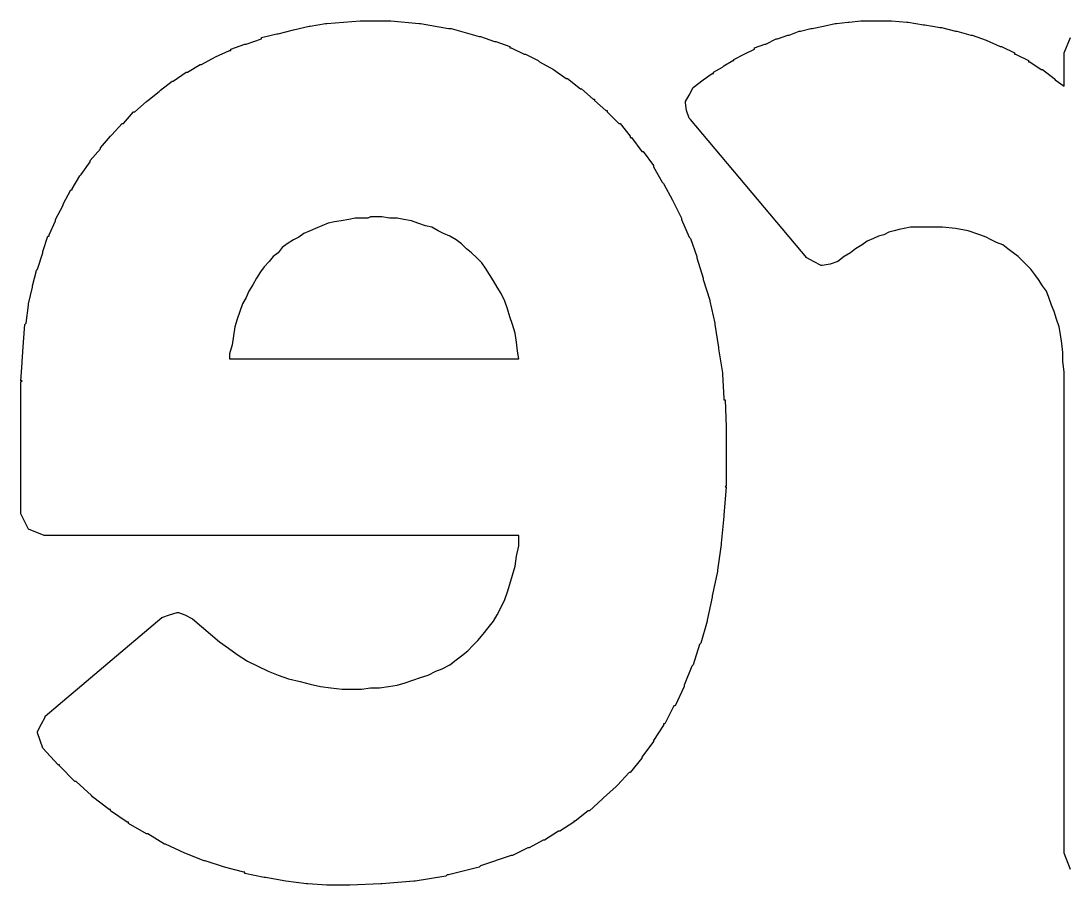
# Model space of a CAD drawing. Extents: x 135.7 to 179.4, y -147.5 to -55.1.
# Drawn here: x 171.477 to 172.296, y -147.504 to -146.829 of the extents above; entities that cross this region are included whole.
import ezdxf

# ---------------------------------------------------------------- set-up
doc = ezdxf.new("R2010")
doc.units = 0
doc.layers.add('BLACK', color=7, linetype='CONTINUOUS')

msp = doc.modelspace()

# ---------------------------------------------------------------- linework, layer by layer
at = {"layer": 'BLACK', "linetype": 'CONTINUOUS'}
for p, q in [((171.729, -146.83), (171.742, -146.829)), ((171.742, -146.829), (171.742, -146.829)), ((171.742, -146.829), (171.743, -146.829)), ((171.743, -146.829), (171.744, -146.829)), ((171.744, -146.829), (171.745, -146.829)), ((171.745, -146.829), (171.746, -146.829)), ((171.746, -146.829), (171.746, -146.829)), ((171.746, -146.829), (171.746, -146.829)), ((171.746, -146.829), (171.747, -146.829)), ((171.747, -146.829), (171.747, -146.829)), ((171.747, -146.829), (171.747, -146.829)), ((171.747, -146.829), (171.749, -146.829)), ((171.749, -146.829), (171.749, -146.829)), ((171.749, -146.829), (171.749, -146.829)), ((171.749, -146.829), (171.753, -146.829)), ((171.753, -146.829), (171.758, -146.829)), ((171.758, -146.829), (171.758, -146.829)), ((171.758, -146.829), (171.758, -146.829)), ((171.758, -146.829), (171.761, -146.829)), ((171.761, -146.829), (171.762, -146.829)), ((171.761, -146.829), (171.761, -146.829)), ((171.762, -146.829), (171.763, -146.829)), ((171.763, -146.829), (171.763, -146.829)), ((171.763, -146.829), (171.763, -146.829)), ((171.763, -146.829), (171.765, -146.829)), ((171.765, -146.829), (171.765, -146.829)), ((171.765, -146.829), (171.766, -146.829)), ((171.766, -146.829), (171.788, -146.831)), ((172.124, -146.83), (172.133, -146.829)), ((172.133, -146.829), (172.134, -146.829)), ((172.134, -146.829), (172.134, -146.829)), ((172.134, -146.829), (172.143, -146.829)), ((172.143, -146.829), (172.144, -146.829)), ((172.144, -146.829), (172.144, -146.829)), ((172.144, -146.829), (172.156, -146.829)), ((172.156, -146.829), (172.157, -146.829)), ((172.157, -146.829), (172.157, -146.829)), ((172.157, -146.829), (172.169, -146.83)), ((171.678, -146.839), (171.69, -146.836)), ((171.69, -146.836), (171.702, -146.833)), ((171.69, -146.836), (171.69, -146.836)), ((171.69, -146.836), (171.69, -146.836)), ((171.702, -146.833), (171.703, -146.833)), ((171.703, -146.833), (171.715, -146.831)), ((171.703, -146.833), (171.703, -146.833)), ((171.715, -146.831), (171.716, -146.831)), ((171.716, -146.831), (171.729, -146.83)), ((171.716, -146.831), (171.716, -146.831)), ((171.729, -146.83), (171.729, -146.83)), ((171.729, -146.83), (171.729, -146.83)), ((171.788, -146.831), (171.788, -146.831)), ((171.788, -146.831), (171.789, -146.831)), ((171.789, -146.831), (171.811, -146.835)), ((171.811, -146.835), (171.812, -146.835)), ((171.812, -146.835), (171.813, -146.835)), ((171.813, -146.835), (171.824, -146.838)), ((171.824, -146.838), (171.824, -146.838)), ((171.824, -146.838), (171.824, -146.838)), ((171.824, -146.838), (171.835, -146.841)), ((172.077, -146.84), (172.085, -146.837)), ((172.085, -146.837), (172.085, -146.837)), ((172.085, -146.837), (172.086, -146.837)), ((172.086, -146.837), (172.094, -146.835)), ((172.094, -146.835), (172.095, -146.835)), ((172.095, -146.835), (172.104, -146.833)), ((172.095, -146.835), (172.095, -146.835)), ((172.104, -146.833), (172.113, -146.831)), ((172.104, -146.833), (172.104, -146.833)), ((172.104, -146.833), (172.104, -146.833)), ((172.113, -146.831), (172.114, -146.831)), ((172.114, -146.831), (172.123, -146.83)), ((172.114, -146.831), (172.114, -146.831)), ((172.123, -146.83), (172.124, -146.83)), ((172.124, -146.83), (172.124, -146.83)), ((172.169, -146.83), (172.17, -146.83)), ((172.17, -146.83), (172.17, -146.83)), ((172.17, -146.83), (172.182, -146.832)), ((172.182, -146.832), (172.183, -146.832)), ((172.183, -146.832), (172.183, -146.832)), ((172.183, -146.832), (172.195, -146.834)), ((172.195, -146.834), (172.195, -146.834)), ((172.195, -146.834), (172.196, -146.834)), ((172.196, -146.834), (172.207, -146.837)), ((172.207, -146.837), (172.207, -146.837)), ((172.207, -146.837), (172.208, -146.837)), ((172.208, -146.837), (172.219, -146.84)), ((171.653, -146.847), (171.665, -146.843)), ((171.665, -146.842), (171.677, -146.839)), ((171.665, -146.843), (171.665, -146.842)), ((171.665, -146.843), (171.665, -146.843)), ((171.677, -146.839), (171.677, -146.839)), ((171.677, -146.839), (171.678, -146.839)), ((171.835, -146.841), (171.836, -146.841)), ((171.836, -146.841), (171.836, -146.841)), ((171.836, -146.841), (171.847, -146.845)), ((171.847, -146.845), (171.847, -146.845)), ((171.847, -146.845), (171.848, -146.845)), ((171.848, -146.845), (171.859, -146.849)), ((172.059, -146.847), (172.067, -146.843)), ((172.067, -146.843), (172.067, -146.843)), ((172.067, -146.843), (172.068, -146.843)), ((172.068, -146.843), (172.076, -146.84)), ((172.076, -146.84), (172.076, -146.84)), ((172.076, -146.84), (172.077, -146.84)), ((172.219, -146.84), (172.219, -146.84)), ((172.219, -146.84), (172.22, -146.84)), ((172.22, -146.84), (172.231, -146.844)), ((172.231, -146.844), (172.231, -146.844)), ((172.231, -146.844), (172.231, -146.844)), ((172.231, -146.844), (172.242, -146.849)), ((172.292, -146.854), (172.297, -146.842)), ((171.629, -146.857), (171.64, -146.852)), ((171.64, -146.852), (171.641, -146.852)), ((171.641, -146.851), (171.652, -146.847)), ((171.641, -146.852), (171.641, -146.851)), ((171.652, -146.847), (171.653, -146.847)), ((171.653, -146.847), (171.653, -146.847)), ((171.859, -146.849), (171.859, -146.85)), ((171.859, -146.85), (171.86, -146.85)), ((171.86, -146.85), (171.87, -146.855)), ((172.042, -146.855), (172.05, -146.851)), ((172.05, -146.85), (172.058, -146.847)), ((172.05, -146.851), (172.05, -146.85)), ((172.05, -146.851), (172.05, -146.851)), ((172.058, -146.847), (172.059, -146.847)), ((172.059, -146.847), (172.059, -146.847)), ((172.242, -146.849), (172.242, -146.849)), ((172.242, -146.849), (172.243, -146.849)), ((172.243, -146.849), (172.253, -146.854)), ((172.253, -146.854), (172.253, -146.855)), ((172.292, -146.88), (172.292, -146.854)), ((171.618, -146.863), (171.629, -146.857)), ((171.629, -146.857), (171.629, -146.857)), ((171.629, -146.857), (171.629, -146.857)), ((171.87, -146.855), (171.871, -146.855)), ((171.871, -146.855), (171.871, -146.855)), ((171.871, -146.855), (171.881, -146.86)), ((171.881, -146.86), (171.882, -146.861)), ((171.882, -146.861), (171.882, -146.861)), ((171.882, -146.861), (171.893, -146.867)), ((172.026, -146.864), (172.033, -146.86)), ((172.033, -146.86), (172.034, -146.86)), ((172.034, -146.859), (172.042, -146.855)), ((172.034, -146.86), (172.034, -146.859)), ((172.042, -146.855), (172.042, -146.855)), ((172.042, -146.855), (172.042, -146.855)), ((172.253, -146.855), (172.254, -146.855)), ((172.254, -146.855), (172.264, -146.86)), ((172.264, -146.86), (172.264, -146.861)), ((172.264, -146.861), (172.265, -146.861)), ((172.265, -146.861), (172.274, -146.867)), ((171.596, -146.876), (171.606, -146.869)), ((171.606, -146.869), (171.607, -146.869)), ((171.607, -146.869), (171.617, -146.863)), ((171.607, -146.869), (171.607, -146.869)), ((171.617, -146.863), (171.618, -146.863)), ((171.618, -146.863), (171.618, -146.863)), ((171.893, -146.867), (171.893, -146.867)), ((171.893, -146.867), (171.893, -146.867)), ((171.893, -146.867), (171.903, -146.874)), ((172.01, -146.875), (172.017, -146.87)), ((172.017, -146.87), (172.018, -146.87)), ((172.018, -146.869), (172.025, -146.865)), ((172.018, -146.87), (172.018, -146.869)), ((172.025, -146.865), (172.026, -146.864)), ((172.026, -146.864), (172.026, -146.864)), ((172.274, -146.867), (172.274, -146.867)), ((172.274, -146.867), (172.275, -146.867)), ((172.275, -146.867), (172.284, -146.874)), ((171.586, -146.883), (171.595, -146.876)), ((171.595, -146.876), (171.596, -146.876)), ((171.596, -146.876), (171.596, -146.876)), ((171.903, -146.874), (171.904, -146.874)), ((171.904, -146.874), (171.904, -146.874)), ((171.904, -146.874), (171.914, -146.882)), ((172.002, -146.881), (172.01, -146.875)), ((172.01, -146.875), (172.01, -146.875)), ((172.01, -146.875), (172.01, -146.875)), ((172.284, -146.874), (172.284, -146.874)), ((172.284, -146.874), (172.285, -146.875)), ((172.285, -146.875), (172.292, -146.88)), ((171.576, -146.891), (171.585, -146.884)), ((171.585, -146.884), (171.586, -146.883)), ((171.585, -146.884), (171.585, -146.884)), ((171.914, -146.882), (171.914, -146.882)), ((171.914, -146.882), (171.915, -146.882)), ((171.915, -146.882), (171.924, -146.89)), ((171.996, -146.892), (171.999, -146.887)), ((171.999, -146.887), (172.002, -146.881)), ((172.002, -146.881), (172.002, -146.881)), ((172.002, -146.881), (172.002, -146.881)), ((171.566, -146.9), (171.575, -146.892)), ((171.575, -146.892), (171.576, -146.891)), ((171.575, -146.892), (171.575, -146.892)), ((171.924, -146.89), (171.925, -146.89)), ((171.925, -146.89), (171.925, -146.891)), ((171.925, -146.891), (171.934, -146.899)), ((171.996, -146.893), (171.996, -146.892)), ((171.997, -146.899), (171.996, -146.893)), ((171.996, -146.893), (171.996, -146.893)), ((171.557, -146.909), (171.565, -146.9)), ((171.565, -146.9), (171.566, -146.9)), ((171.566, -146.9), (171.566, -146.9)), ((171.934, -146.899), (171.935, -146.899)), ((171.935, -146.899), (171.935, -146.9)), ((171.935, -146.9), (171.944, -146.909)), ((171.999, -146.905), (171.997, -146.899)), ((171.548, -146.918), (171.556, -146.909)), ((171.556, -146.909), (171.556, -146.909)), ((171.556, -146.909), (171.557, -146.909)), ((171.944, -146.909), (171.944, -146.909)), ((171.944, -146.909), (171.945, -146.909)), ((171.945, -146.909), (171.953, -146.919)), ((172, -146.906), (171.999, -146.905)), ((171.999, -146.905), (171.999, -146.905)), ((172.091, -147.014), (172, -146.906)), ((171.539, -146.928), (171.547, -146.919)), ((171.547, -146.919), (171.548, -146.918)), ((171.548, -146.918), (171.548, -146.918)), ((171.953, -146.919), (171.953, -146.92)), ((171.539, -146.929), (171.539, -146.928)), ((171.539, -146.928), (171.539, -146.928)), ((171.953, -146.92), (171.954, -146.92)), ((171.954, -146.92), (171.962, -146.931)), ((171.531, -146.938), (171.539, -146.929)), ((171.962, -146.931), (171.962, -146.931)), ((171.962, -146.931), (171.963, -146.931)), ((171.963, -146.931), (171.971, -146.942)), ((171.524, -146.949), (171.531, -146.939)), ((171.531, -146.939), (171.531, -146.938)), ((171.531, -146.939), (171.531, -146.939)), ((171.971, -146.942), (171.971, -146.943)), ((171.971, -146.943), (171.971, -146.943)), ((171.971, -146.943), (171.978, -146.955)), ((171.517, -146.96), (171.523, -146.95)), ((171.523, -146.95), (171.524, -146.949)), ((171.524, -146.949), (171.524, -146.949)), ((171.517, -146.961), (171.517, -146.96)), ((171.978, -146.955), (171.979, -146.956)), ((171.979, -146.956), (171.979, -146.956)), ((171.979, -146.956), (171.986, -146.969)), ((171.51, -146.972), (171.516, -146.961)), ((171.516, -146.961), (171.517, -146.961)), ((171.986, -146.969), (171.986, -146.969)), ((171.986, -146.969), (171.986, -146.969)), ((171.986, -146.969), (171.993, -146.983)), ((171.504, -146.984), (171.51, -146.973)), ((171.51, -146.973), (171.51, -146.972)), ((171.51, -146.972), (171.51, -146.972)), ((171.499, -146.996), (171.504, -146.985)), ((171.504, -146.985), (171.504, -146.984)), ((171.504, -146.984), (171.504, -146.984)), ((171.727, -146.985), (171.722, -146.986)), ((171.733, -146.984), (171.727, -146.985)), ((171.738, -146.983), (171.733, -146.984)), ((171.744, -146.983), (171.738, -146.983)), ((171.745, -146.983), (171.744, -146.983)), ((171.746, -146.983), (171.745, -146.983)), ((171.745, -146.983), (171.745, -146.983)), ((171.747, -146.983), (171.746, -146.983)), ((171.746, -146.983), (171.746, -146.983)), ((171.748, -146.983), (171.747, -146.983)), ((171.747, -146.983), (171.747, -146.983)), ((171.747, -146.983), (171.747, -146.983)), ((171.75, -146.982), (171.748, -146.983)), ((171.748, -146.983), (171.748, -146.983)), ((171.748, -146.983), (171.748, -146.983)), ((171.751, -146.982), (171.75, -146.982)), ((171.752, -146.982), (171.751, -146.982)), ((171.753, -146.982), (171.752, -146.982)), ((171.752, -146.982), (171.752, -146.982)), ((171.759, -146.982), (171.753, -146.982)), ((171.765, -146.983), (171.759, -146.982)), ((171.771, -146.983), (171.765, -146.983)), ((171.776, -146.984), (171.771, -146.983)), ((171.782, -146.985), (171.776, -146.984)), ((171.787, -146.987), (171.782, -146.985)), ((171.993, -146.983), (171.993, -146.983)), ((171.993, -146.983), (171.993, -146.984)), ((171.993, -146.984), (171.999, -146.998)), ((171.703, -146.993), (171.698, -146.995)), ((171.707, -146.991), (171.703, -146.993)), ((171.712, -146.989), (171.707, -146.991)), ((171.717, -146.987), (171.712, -146.989)), ((171.722, -146.986), (171.717, -146.987)), ((171.793, -146.989), (171.787, -146.987)), ((171.798, -146.99), (171.793, -146.989)), ((171.803, -146.993), (171.798, -146.99)), ((171.807, -146.995), (171.803, -146.993)), ((172.159, -146.993), (172.155, -146.994)), ((172.163, -146.992), (172.159, -146.993)), ((172.167, -146.991), (172.163, -146.992)), ((172.172, -146.99), (172.167, -146.991)), ((172.177, -146.99), (172.172, -146.99)), ((172.182, -146.99), (172.177, -146.99)), ((172.187, -146.99), (172.182, -146.99)), ((172.197, -146.99), (172.187, -146.99)), ((172.207, -146.991), (172.197, -146.99)), ((172.217, -146.993), (172.207, -146.991)), ((172.226, -146.996), (172.217, -146.993)), ((171.494, -147.009), (171.498, -146.997)), ((171.498, -146.997), (171.499, -146.997)), ((171.499, -146.997), (171.499, -146.996)), ((171.69, -147), (171.685, -147.003)), ((171.694, -146.998), (171.69, -147)), ((171.698, -146.995), (171.694, -146.998)), ((171.812, -146.997), (171.807, -146.995)), ((171.817, -147), (171.812, -146.997)), ((171.821, -147.003), (171.817, -147)), ((171.999, -146.998), (171.999, -146.998)), ((171.999, -146.998), (172, -146.999)), ((172, -146.999), (172.005, -147.013)), ((172.138, -147.001), (172.134, -147.004)), ((172.143, -146.999), (172.138, -147.001)), ((172.147, -146.997), (172.143, -146.999)), ((172.151, -146.996), (172.147, -146.997)), ((172.155, -146.994), (172.151, -146.996)), ((172.231, -146.998), (172.226, -146.996)), ((172.235, -147), (172.231, -146.998)), ((172.239, -147.002), (172.235, -147)), ((171.49, -147.023), (171.494, -147.01)), ((171.494, -147.01), (171.494, -147.009)), ((171.494, -147.01), (171.494, -147.01)), ((171.678, -147.01), (171.674, -147.013)), ((171.681, -147.006), (171.678, -147.01)), ((171.685, -147.003), (171.681, -147.006)), ((171.825, -147.007), (171.821, -147.003)), ((171.829, -147.01), (171.825, -147.007)), ((171.833, -147.014), (171.829, -147.01)), ((172.125, -147.01), (172.12, -147.013)), ((172.129, -147.007), (172.125, -147.01)), ((172.134, -147.004), (172.129, -147.007)), ((172.244, -147.004), (172.239, -147.002)), ((172.248, -147.007), (172.244, -147.004)), ((172.252, -147.01), (172.248, -147.007)), ((172.256, -147.013), (172.252, -147.01)), ((171.671, -147.017), (171.667, -147.021)), ((171.674, -147.013), (171.671, -147.017)), ((171.837, -147.018), (171.833, -147.014)), ((171.84, -147.022), (171.837, -147.018)), ((172.005, -147.013), (172.005, -147.014)), ((172.005, -147.014), (172.005, -147.014)), ((172.005, -147.014), (172.01, -147.03)), ((172.096, -147.017), (172.091, -147.014)), ((172.102, -147.02), (172.096, -147.017)), ((172.115, -147.017), (172.109, -147.019)), ((172.12, -147.013), (172.115, -147.017)), ((172.259, -147.016), (172.256, -147.013)), ((172.263, -147.02), (172.259, -147.016)), ((171.486, -147.036), (171.489, -147.024)), ((171.489, -147.024), (171.49, -147.023)), ((171.49, -147.023), (171.49, -147.023)), ((171.664, -147.025), (171.661, -147.03)), ((171.667, -147.021), (171.664, -147.025)), ((171.843, -147.027), (171.84, -147.022)), ((172.103, -147.02), (172.102, -147.02)), ((172.102, -147.02), (172.102, -147.02)), ((172.109, -147.019), (172.103, -147.02)), ((172.266, -147.023), (172.263, -147.02)), ((172.269, -147.027), (172.266, -147.023)), ((171.661, -147.03), (171.658, -147.035)), ((171.846, -147.032), (171.843, -147.027)), ((171.849, -147.037), (171.846, -147.032)), ((172.01, -147.03), (172.01, -147.03)), ((172.01, -147.03), (172.01, -147.031)), ((172.01, -147.031), (172.015, -147.047)), ((172.272, -147.031), (172.269, -147.027)), ((172.275, -147.036), (172.272, -147.031)), ((171.483, -147.05), (171.486, -147.037)), ((171.486, -147.037), (171.486, -147.036)), ((171.486, -147.037), (171.486, -147.037)), ((171.655, -147.04), (171.653, -147.045)), ((171.658, -147.035), (171.655, -147.04)), ((171.852, -147.042), (171.849, -147.037)), ((171.855, -147.048), (171.852, -147.042)), ((172.278, -147.04), (172.275, -147.036)), ((172.28, -147.045), (172.278, -147.04)), ((171.481, -147.065), (171.483, -147.051)), ((171.483, -147.051), (171.483, -147.05)), ((171.483, -147.051), (171.483, -147.051)), ((171.65, -147.05), (171.648, -147.056)), ((171.653, -147.045), (171.65, -147.05)), ((171.857, -147.054), (171.855, -147.048)), ((172.015, -147.047), (172.015, -147.048)), ((172.015, -147.048), (172.015, -147.048)), ((172.015, -147.048), (172.019, -147.065)), ((172.282, -147.051), (172.28, -147.045)), ((172.284, -147.056), (172.282, -147.051)), ((171.648, -147.056), (171.646, -147.062)), ((171.859, -147.06), (171.857, -147.054)), ((172.286, -147.062), (172.284, -147.056)), ((171.479, -147.08), (171.48, -147.066)), ((171.48, -147.066), (171.481, -147.065)), ((171.481, -147.065), (171.481, -147.065)), ((171.646, -147.062), (171.644, -147.068)), ((171.861, -147.066), (171.859, -147.06)), ((171.863, -147.073), (171.861, -147.066)), ((172.019, -147.065), (172.019, -147.066)), ((172.019, -147.066), (172.019, -147.066)), ((172.019, -147.066), (172.022, -147.084)), ((172.288, -147.068), (172.286, -147.062)), ((171.643, -147.075), (171.642, -147.082)), ((171.644, -147.068), (171.643, -147.075)), ((171.864, -147.08), (171.863, -147.073)), ((172.289, -147.074), (172.288, -147.068)), ((172.29, -147.081), (172.289, -147.074)), ((171.478, -147.095), (171.479, -147.08)), ((171.479, -147.08), (171.479, -147.08)), ((171.479, -147.08), (171.479, -147.08)), ((171.642, -147.082), (171.64, -147.089)), ((171.865, -147.087), (171.864, -147.08)), ((172.291, -147.088), (172.29, -147.081)), ((171.64, -147.089), (171.64, -147.093)), ((171.866, -147.093), (171.865, -147.087)), ((172.022, -147.084), (172.022, -147.085)), ((172.022, -147.085), (172.022, -147.085)), ((172.022, -147.085), (172.025, -147.104)), ((172.291, -147.095), (172.291, -147.088)), ((171.477, -147.11), (171.478, -147.096)), ((171.478, -147.096), (171.478, -147.095)), ((171.478, -147.095), (171.478, -147.095)), ((171.64, -147.093), (171.866, -147.093)), ((172.292, -147.103), (172.291, -147.095)), ((172.025, -147.104), (172.025, -147.104)), ((172.025, -147.104), (172.025, -147.105)), ((172.025, -147.105), (172.026, -147.124)), ((172.292, -147.479), (172.292, -147.103)), ((171.477, -147.111), (171.478, -147.11)), ((171.478, -147.11), (171.477, -147.11)), ((171.477, -147.214), (171.477, -147.111)), ((172.026, -147.124), (172.026, -147.125)), ((172.026, -147.125), (172.027, -147.125)), ((172.027, -147.125), (172.028, -147.146)), ((172.028, -147.146), (172.028, -147.146)), ((172.028, -147.146), (172.028, -147.146)), ((172.028, -147.146), (172.028, -147.168)), ((172.028, -147.168), (172.028, -147.168)), ((172.028, -147.168), (172.028, -147.169)), ((172.028, -147.169), (172.028, -147.192)), ((172.028, -147.193), (172.026, -147.215)), ((172.028, -147.192), (172.027, -147.193)), ((172.027, -147.193), (172.028, -147.193)), ((171.483, -147.226), (171.477, -147.214)), ((172.026, -147.216), (172.024, -147.237)), ((172.026, -147.215), (172.026, -147.216)), ((172.026, -147.216), (172.026, -147.216)), ((171.495, -147.231), (171.483, -147.226)), ((171.866, -147.231), (171.495, -147.231)), ((171.866, -147.239), (171.866, -147.231)), ((171.864, -147.247), (171.866, -147.239)), ((172.024, -147.238), (172.021, -147.258)), ((172.024, -147.237), (172.024, -147.238)), ((172.024, -147.238), (172.024, -147.238)), ((171.863, -147.255), (171.864, -147.247)), ((171.861, -147.262), (171.863, -147.255)), ((171.859, -147.269), (171.861, -147.262)), ((172.021, -147.259), (172.017, -147.278)), ((172.021, -147.258), (172.021, -147.259)), ((172.021, -147.259), (172.021, -147.259)), ((171.857, -147.275), (171.859, -147.269)), ((171.855, -147.281), (171.857, -147.275)), ((172.017, -147.279), (172.013, -147.297)), ((172.017, -147.278), (172.017, -147.279)), ((172.017, -147.279), (172.017, -147.279)), ((171.849, -147.293), (171.852, -147.287)), ((171.852, -147.287), (171.855, -147.281)), ((171.496, -147.372), (171.587, -147.295)), ((171.587, -147.295), (171.593, -147.293)), ((171.593, -147.293), (171.599, -147.291)), ((171.599, -147.291), (171.599, -147.291)), ((171.599, -147.291), (171.6, -147.291)), ((171.6, -147.291), (171.605, -147.293)), ((171.605, -147.293), (171.611, -147.296)), ((171.611, -147.296), (171.618, -147.302)), ((171.846, -147.298), (171.849, -147.293)), ((171.618, -147.302), (171.625, -147.308)), ((171.838, -147.308), (171.842, -147.303)), ((171.842, -147.303), (171.846, -147.298)), ((172.013, -147.298), (172.008, -147.315)), ((172.013, -147.297), (172.013, -147.298)), ((172.013, -147.298), (172.013, -147.298)), ((171.625, -147.308), (171.632, -147.314)), ((171.83, -147.317), (171.834, -147.313)), ((171.834, -147.313), (171.838, -147.308)), ((171.632, -147.314), (171.639, -147.319)), ((171.639, -147.319), (171.646, -147.324)), ((171.821, -147.325), (171.826, -147.321)), ((171.826, -147.321), (171.83, -147.317)), ((172.007, -147.316), (172.002, -147.332)), ((172.008, -147.315), (172.007, -147.316)), ((172.007, -147.316), (172.007, -147.316)), ((171.646, -147.324), (171.654, -147.329)), ((171.654, -147.329), (171.662, -147.333)), ((171.812, -147.332), (171.817, -147.328)), ((171.817, -147.328), (171.821, -147.325)), ((171.662, -147.333), (171.67, -147.337)), ((171.67, -147.337), (171.678, -147.34)), ((171.795, -147.34), (171.801, -147.337)), ((171.801, -147.337), (171.806, -147.335)), ((171.806, -147.335), (171.812, -147.332)), ((172.001, -147.333), (171.995, -147.348)), ((172.002, -147.332), (172.001, -147.333)), ((172.001, -147.333), (172.001, -147.333)), ((171.678, -147.34), (171.686, -147.343)), ((171.686, -147.343), (171.695, -147.345)), ((171.695, -147.345), (171.703, -147.347)), ((171.771, -147.348), (171.777, -147.346)), ((171.777, -147.346), (171.783, -147.344)), ((171.783, -147.344), (171.789, -147.342)), ((171.789, -147.342), (171.795, -147.34)), ((171.703, -147.347), (171.711, -147.349)), ((171.711, -147.349), (171.719, -147.35)), ((171.719, -147.35), (171.728, -147.351)), ((171.728, -147.351), (171.736, -147.351)), ((171.736, -147.351), (171.743, -147.351)), ((171.743, -147.351), (171.75, -147.35)), ((171.75, -147.35), (171.757, -147.35)), ((171.757, -147.35), (171.764, -147.349)), ((171.764, -147.349), (171.771, -147.348)), ((171.995, -147.349), (171.988, -147.364)), ((171.995, -147.348), (171.995, -147.349)), ((171.995, -147.349), (171.995, -147.349)), ((171.987, -147.364), (171.98, -147.378)), ((171.988, -147.364), (171.987, -147.364)), ((171.987, -147.364), (171.987, -147.364)), ((171.49, -147.384), (171.493, -147.378)), ((171.493, -147.378), (171.496, -147.373)), ((171.496, -147.373), (171.496, -147.372)), ((171.496, -147.372), (171.496, -147.372)), ((171.98, -147.378), (171.979, -147.378)), ((171.979, -147.378), (171.979, -147.379)), ((171.49, -147.385), (171.49, -147.384)), ((171.49, -147.384), (171.49, -147.384)), ((171.492, -147.391), (171.49, -147.385)), ((171.979, -147.379), (171.971, -147.391)), ((171.494, -147.397), (171.492, -147.391)), ((171.971, -147.392), (171.962, -147.404)), ((171.971, -147.391), (171.971, -147.392)), ((171.971, -147.392), (171.971, -147.392)), ((171.506, -147.41), (171.494, -147.397)), ((171.494, -147.397), (171.494, -147.397)), ((171.494, -147.397), (171.494, -147.397)), ((171.507, -147.41), (171.506, -147.41)), ((171.507, -147.411), (171.507, -147.41)), ((171.519, -147.423), (171.507, -147.411)), ((171.962, -147.405), (171.953, -147.416)), ((171.962, -147.404), (171.962, -147.404)), ((171.962, -147.404), (171.962, -147.405)), ((171.952, -147.416), (171.943, -147.426)), ((171.953, -147.416), (171.952, -147.416)), ((171.952, -147.416), (171.952, -147.416)), ((171.52, -147.423), (171.519, -147.423)), ((171.532, -147.434), (171.52, -147.423)), ((171.52, -147.423), (171.52, -147.423)), ((171.942, -147.427), (171.932, -147.436)), ((171.943, -147.426), (171.942, -147.427)), ((171.942, -147.427), (171.942, -147.427)), ((171.533, -147.435), (171.532, -147.434)), ((171.546, -147.445), (171.533, -147.435)), ((171.533, -147.435), (171.533, -147.435)), ((171.932, -147.436), (171.931, -147.437)), ((171.931, -147.437), (171.921, -147.446)), ((171.931, -147.437), (171.931, -147.437)), ((171.547, -147.445), (171.546, -147.445)), ((171.547, -147.446), (171.547, -147.445)), ((171.56, -147.455), (171.547, -147.446)), ((171.92, -147.446), (171.91, -147.454)), ((171.921, -147.446), (171.92, -147.446)), ((171.92, -147.446), (171.92, -147.446)), ((171.561, -147.455), (171.56, -147.455)), ((171.561, -147.456), (171.561, -147.455)), ((171.575, -147.464), (171.561, -147.456)), ((171.909, -147.455), (171.898, -147.462)), ((171.91, -147.454), (171.909, -147.454)), ((171.909, -147.454), (171.909, -147.455)), ((171.576, -147.464), (171.575, -147.464)), ((171.575, -147.464), (171.575, -147.464)), ((171.589, -147.472), (171.576, -147.464)), ((171.885, -147.469), (171.874, -147.475)), ((171.886, -147.469), (171.885, -147.469)), ((171.897, -147.462), (171.886, -147.469)), ((171.886, -147.469), (171.886, -147.469)), ((171.898, -147.462), (171.897, -147.462)), ((171.897, -147.462), (171.897, -147.462)), ((171.59, -147.472), (171.589, -147.472)), ((171.605, -147.479), (171.59, -147.472)), ((171.59, -147.472), (171.59, -147.472)), ((171.873, -147.475), (171.861, -147.481)), ((171.874, -147.475), (171.873, -147.475)), ((171.873, -147.475), (171.873, -147.475)), ((171.62, -147.485), (171.605, -147.479)), ((171.605, -147.479), (171.605, -147.479)), ((171.605, -147.479), (171.605, -147.479)), ((171.621, -147.485), (171.62, -147.485)), ((171.62, -147.485), (171.62, -147.485)), ((171.636, -147.49), (171.621, -147.485)), ((171.86, -147.481), (171.836, -147.489)), ((171.861, -147.481), (171.86, -147.481)), ((171.861, -147.481), (171.861, -147.481)), ((172.297, -147.492), (172.292, -147.479)), ((171.651, -147.494), (171.636, -147.49)), ((171.636, -147.49), (171.636, -147.49)), ((171.636, -147.49), (171.636, -147.49)), ((171.835, -147.49), (171.811, -147.496)), ((171.836, -147.489), (171.835, -147.49)), ((171.836, -147.489), (171.836, -147.489)), ((171.652, -147.494), (171.651, -147.494)), ((171.652, -147.495), (171.652, -147.494)), ((171.667, -147.498), (171.652, -147.495)), ((171.668, -147.498), (171.667, -147.498)), ((171.684, -147.501), (171.668, -147.498)), ((171.668, -147.498), (171.668, -147.498)), ((171.7, -147.503), (171.684, -147.501)), ((171.684, -147.501), (171.684, -147.501)), ((171.684, -147.501), (171.684, -147.501)), ((171.784, -147.501), (171.759, -147.503)), ((171.785, -147.501), (171.784, -147.501)), ((171.784, -147.501), (171.784, -147.501)), ((171.809, -147.497), (171.785, -147.501)), ((171.81, -147.496), (171.809, -147.497)), ((171.811, -147.496), (171.81, -147.496)), ((171.701, -147.503), (171.7, -147.503)), ((171.7, -147.503), (171.7, -147.503)), ((171.716, -147.504), (171.701, -147.503)), ((171.717, -147.504), (171.716, -147.504)), ((171.733, -147.504), (171.717, -147.504)), ((171.717, -147.504), (171.717, -147.504)), ((171.734, -147.504), (171.733, -147.504)), ((171.733, -147.504), (171.733, -147.504)), ((171.758, -147.503), (171.734, -147.504)), ((171.759, -147.503), (171.758, -147.503)), ((171.758, -147.503), (171.758, -147.503))]:
    msp.add_line(p, q, dxfattribs=at)

doc.saveas('drawing.dxf')
